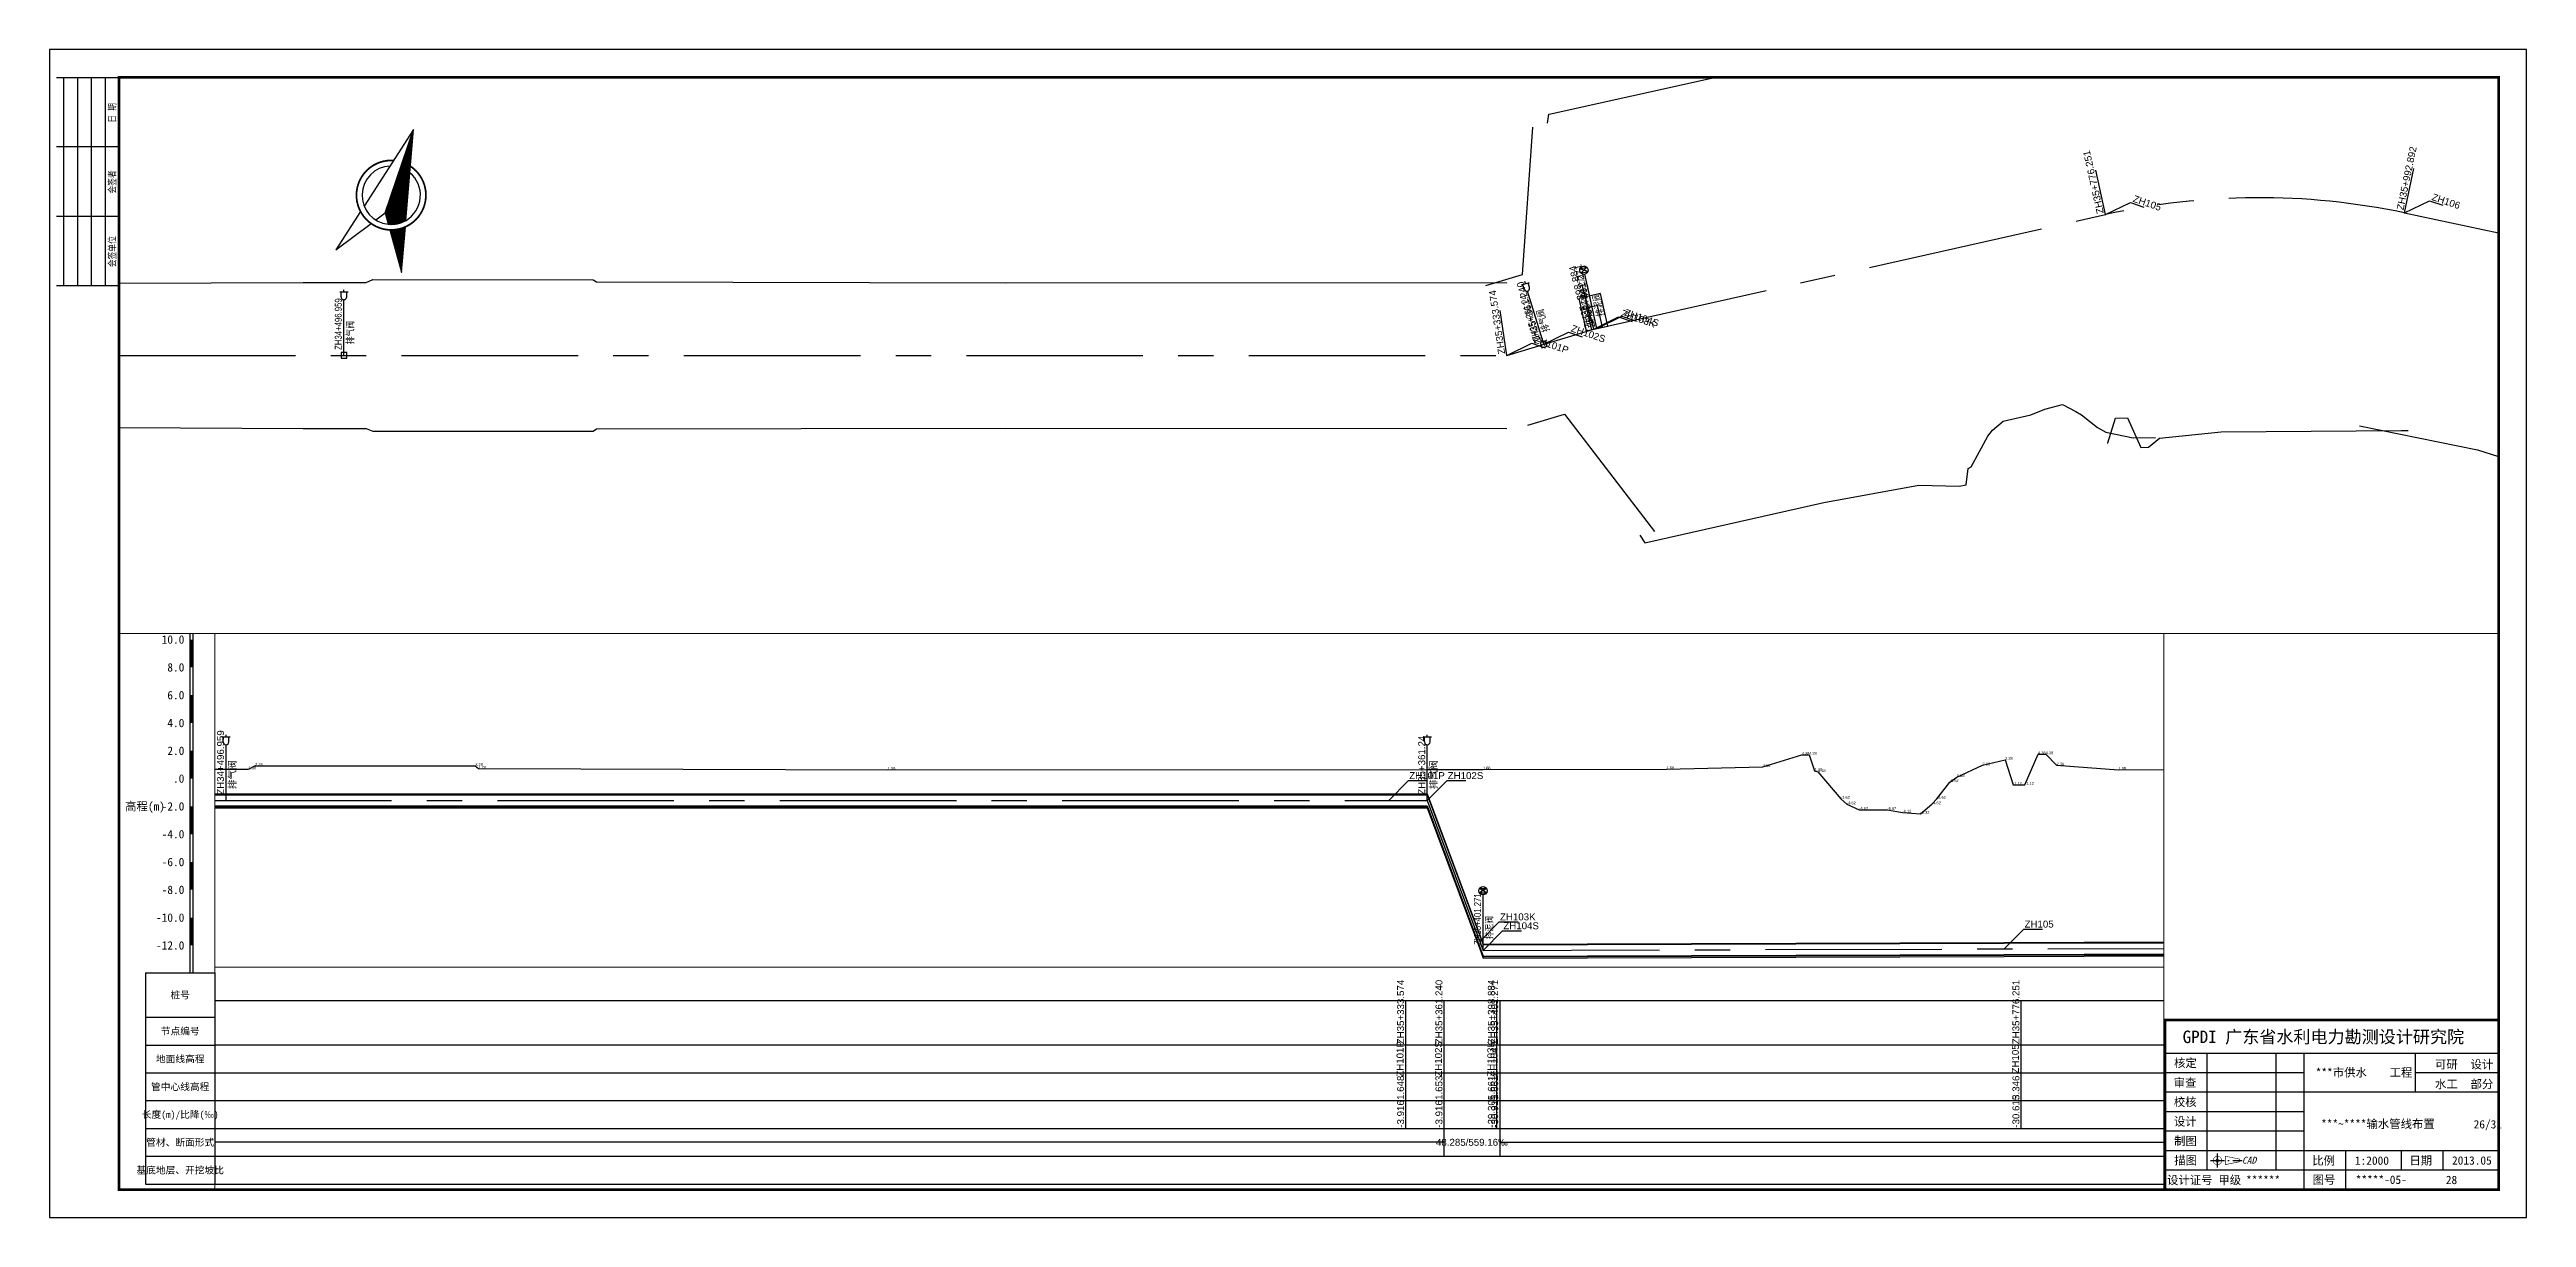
# Paper-space layout '28' of a CAD drawing. Header units: millimetres. Extents: x 0 to 891, y 0 to 420.
# The model-space entities are those that its viewports show. They can reach past a viewport. Long polylines and large blocks are cut down to what shows.
import ezdxf
from ezdxf.enums import TextEntityAlignment as Align
from ezdxf.lldxf.tags import DXFTag

# ---------------------------------------------------------------- set-up
doc = ezdxf.new("R2010")
doc.units = ezdxf.units.MM
doc.linetypes.add('CENTER', pattern=[50.8, 31.75, -6.35, 6.35, -6.35])
for name, color, linetype in [('pipe', 3, 'Continuous'), ('pipe_cen', 1, 'CENTER'), ('tab', 9, 'Continuous'), ('地形剖面', 4, 'Continuous'), ('布局裁图', 3, 'Continuous'), ('水工平面管线标注', 3, 'Continuous'), ('水工开挖线', 5, 'Continuous'), ('纵面管线标注', 3, 'Continuous'), ('附属设施', 2, 'Continuous')]:
    doc.layers.add(name, color=color, linetype=linetype)
doc.layers.add('管线-管廊边线-北线', color=4, linetype='管廊边线', lineweight=9)
doc.styles.add('FSD', font='')
doc.styles.add('HT', font='simhei.ttf')
doc.styles.get("Standard").update_dxf_attribs({"font": 'arial.ttf'})
doc.styles.get('FSD').set_extended_font_data('SimSun')
tags = doc.linetypes.add('管廊边线', pattern='A,50,-5,["管廊边线",Standard,S=2.54,R=0,X=-3.5,Y=-1.27],-12', length=67).pattern_tags.tags
tags[6] = DXFTag(74, 10)

# ---------------------------------------------------------------- blocks, each defined once
blk = doc.blocks.new('sign')
at = {"color": 7}
for p, q in [((-20, 0), (-20, -75)), ((-15, 0), (-15, -75)), ((-10, 0), (-10, -75)), ((-5, 0), (-5, -75)), ((0, -25), (-22.5, -25)), ((0, -50), (-22.5, -50))]:
    blk.add_line(p, q, dxfattribs=at)
blk.add_lwpolyline([(-22.5, 0), (0, 0), (0, -75), (-22.5, -75)], dxfattribs=at)
at = {"color": 3, "style": 'FSD', "width": 0.8}
for s, p in [('日 期', (-1.24, -16.3)), ('会签者', (-1.2, -41.81)), ('会签单位', (-1.2, -68.28))]:
    blk.add_text(s, height=2.5, rotation=90, dxfattribs=at).set_placement(p)
blk = doc.blocks.new('图框')
at = {"color": 7, "ltscale": 8}
for p, q in [((761, 10), (761, 71)), ((881, 71), (881, 10))]:
    blk.add_line(p, q, dxfattribs=at)
at = {"color": 7}
for p, q in [((881, 59), (761, 59)), ((776, 59), (776, 17)), ((801, 17), (801, 59)), ((811, 10), (811, 59)), ((851, 59), (851, 45)), ((811, 52), (761, 52)), ((881, 45), (761, 45)), ((881, 52), (851, 52)), ((811, 38), (761, 38)), ((811, 31), (761, 31)), ((881, 24), (761, 24)), ((826, 10), (826, 24)), ((846, 17), (846, 24)), ((861, 17), (861, 24)), ((881, 17), (761, 17))]:
    blk.add_line(p, q, dxfattribs=at)
at = {"color": 1}
for p, q in [((777.36, 20.51), (782.36, 20.51)), ((779.86, 18.01), (779.86, 23.01)), ((783.61, 20.51), (784.11, 20.51)), ((785.36, 20.51), (788.7, 20.51))]:
    blk.add_line(p, q, dxfattribs=at)
blk.add_lwpolyline([(0, 0), (891, 0), (891, 420), (0, 420)], close=True)
at = {"const_width": 1}
blk.add_lwpolyline([(25, 10), (25, 410), (881, 410), (881, 10)], close=True, dxfattribs=at)
at = {"color": 7, "const_width": 1}
blk.add_lwpolyline([(761, 10), (761, 71), (881, 71), (881, 10)], close=True, dxfattribs=at)
at = {"color": 5, "const_width": 0.2}
for points in [[(781.35, 20.66, 39.991666), (781.36, 20.51, 0.025005)], [(780.45, 20.57, 39.991666), (780.46, 20.51, 0.025005)]]:
    blk.add_lwpolyline(points, format="xyb", close=True, dxfattribs=at)
blk.add_lwpolyline([(787.7, 20.01), (782.7, 19.01), (782.7, 22.01), (787.7, 21.01)], close=True, dxfattribs=at)
blk.add_blockref('sign', (25, 410))
at = {"color": 3, "style": 'HT'}
for s, height, p in [('GPDI 广东省水利电力勘测设计研究院', 4.5, (767.32, 62.71)), ('***市供水', 3, (815.18, 50.63)), ('工程', 3, (841.77, 50.63)), ('可研', 3, (858.09, 53.54)), ('设计', 3, (870.9, 53.54)), ('水工', 3, (858.09, 46.44)), ('部分', 3, (870.9, 46.44)), ('***~****输水管线布置', 3, (817.12, 32.13)), ('比例', 3, (813.95, 18.94)), ('1:2000', 3, (829.29, 18.94)), ('日期', 3, (848.89, 18.98)), ('2013.05', 3, (864.23, 18.98)), ('图号', 3, (814.08, 12.06)), ('*****-05-', 3, (829.59, 12.06))]:
    blk.add_text(s, height=height, dxfattribs=at).set_placement(p)
at = {"color": 3, "ltscale": 8, "style": 'HT'}
for s, p in [('核定', (764.23, 55.53)), ('审查', (764.08, 48.46)), ('校核', (764.15, 41.51)), ('设计', (764.16, 34.49)), ('制图', (764.25, 27.48)), ('描图', (764.31, 20.49))]:
    blk.add_text(s, height=3, dxfattribs=at).set_placement(p, align=Align.MIDDLE_LEFT)
at = {"color": 3, "style": 'HT', "oblique": 15}
blk.add_text('CAD', height=2.5, dxfattribs=at).set_placement((788.67, 19.33))
at = {"color": 3, "ltscale": 8, "style": 'HT'}
for s, p in [('设计证号 ', (761.71, 11.94)), ('甲级 ', (780.19, 11.94)), ('******', (790.15, 11.94))]:
    blk.add_text(s, height=3, dxfattribs=at).set_placement(p)
blk = doc.blocks.new('*X9')
at = {"color": 0}
for p, q in [((2.948, 5.027), (2.95, 5.029)), ((2.948, 5.013), (2.953, 5.017)), ((2.948, 4.999), (2.955, 5.006)), ((2.948, 4.985), (2.958, 4.995)), ((2.948, 4.97), (2.961, 4.983)), ((2.948, 4.956), (2.964, 4.972)), ((2.948, 4.942), (2.967, 4.961)), ((2.948, 4.928), (2.97, 4.949)), ((2.948, 4.914), (2.972, 4.938)), ((2.948, 4.9), (2.975, 4.927)), ((2.948, 4.886), (2.978, 4.916)), ((2.948, 4.871), (2.981, 4.904)), ((2.948, 4.857), (2.984, 4.893)), ((2.948, 4.843), (2.987, 4.882)), ((2.948, 4.829), (2.989, 4.87)), ((2.948, 4.815), (2.992, 4.859)), ((2.948, 4.801), (2.995, 4.848)), ((2.948, 4.787), (2.998, 4.836)), ((2.948, 4.772), (3.001, 4.825)), ((2.948, 4.758), (3.004, 4.814)), ((2.948, 4.744), (3.006, 4.802)), ((2.948, 4.73), (3.009, 4.791)), ((2.948, 4.716), (3.012, 4.78)), ((2.948, 4.702), (3.015, 4.768)), ((2.948, 4.688), (3.018, 4.757)), ((2.948, 4.673), (3.02, 4.746)), ((2.948, 4.659), (3.023, 4.735)), ((2.948, 4.645), (3.026, 4.723)), ((2.948, 4.631), (3.029, 4.712)), ((2.948, 4.617), (3.032, 4.701)), ((2.948, 4.603), (3.035, 4.689)), ((2.948, 4.589), (3.037, 4.678)), ((2.948, 4.574), (3.04, 4.667)), ((2.948, 4.56), (3.043, 4.655)), ((2.948, 4.546), (3.046, 4.644)), ((2.948, 4.532), (3.049, 4.633)), ((2.948, 4.518), (3.052, 4.621)), ((2.948, 4.504), (3.054, 4.61)), ((2.948, 4.49), (3.057, 4.599)), ((2.948, 4.475), (3.06, 4.587)), ((2.948, 4.461), (3.063, 4.576)), ((2.948, 4.447), (3.066, 4.565)), ((2.948, 4.433), (3.069, 4.554)), ((2.948, 4.419), (3.071, 4.542)), ((2.948, 4.405), (3.074, 4.531)), ((2.948, 4.391), (3.077, 4.52)), ((2.948, 4.376), (3.08, 4.508)), ((2.948, 4.362), (3.083, 4.497)), ((2.948, 4.348), (3.086, 4.486)), ((2.948, 4.334), (3.088, 4.474)), ((2.948, 4.32), (3.091, 4.463)), ((2.948, 4.306), (3.094, 4.452)), ((2.948, 4.292), (3.097, 4.44)), ((2.948, 4.277), (3.1, 4.429)), ((2.948, 4.263), (3.103, 4.418)), ((2.948, 4.249), (3.105, 4.406)), ((2.948, 4.235), (3.108, 4.395)), ((2.948, 4.221), (3.111, 4.384)), ((2.948, 4.207), (3.114, 4.372)), ((2.948, 4.193), (3.117, 4.361)), ((2.948, 4.178), (3.119, 4.35)), ((2.948, 4.164), (3.122, 4.339)), ((2.948, 4.15), (3.125, 4.327)), ((2.948, 4.136), (3.128, 4.316)), ((2.948, 4.122), (3.131, 4.305)), ((2.948, 4.108), (3.134, 4.293)), ((2.948, 4.094), (3.136, 4.282)), ((2.948, 4.079), (3.139, 4.271)), ((2.948, 4.065), (3.142, 4.259)), ((2.948, 4.051), (3.145, 4.248)), ((2.948, 4.037), (3.148, 4.237)), ((2.948, 4.023), (3.151, 4.225)), ((2.948, 4.009), (3.153, 4.214)), ((2.948, 3.995), (3.156, 4.203)), ((2.948, 3.98), (3.159, 4.191)), ((2.948, 3.966), (3.162, 4.18)), ((2.948, 3.952), (3.165, 4.169)), ((2.948, 3.938), (3.168, 4.158)), ((2.948, 3.924), (3.17, 4.146)), ((2.948, 3.91), (3.173, 4.135)), ((2.948, 3.896), (3.176, 4.124)), ((2.948, 3.881), (3.179, 4.112)), ((2.948, 3.867), (3.182, 4.101)), ((2.948, 3.853), (3.185, 4.09)), ((2.948, 3.839), (3.187, 4.078)), ((2.948, 3.825), (3.19, 4.067)), ((2.948, 3.811), (3.193, 4.056)), ((2.948, 3.797), (3.196, 4.044)), ((2.948, 3.782), (3.199, 4.033)), ((2.948, 3.768), (3.202, 4.022)), ((2.953, 3.759), (3.204, 4.01)), ((2.958, 3.75), (3.207, 3.999)), ((2.964, 3.742), (3.21, 3.988)), ((2.97, 3.733), (3.213, 3.977)), ((2.976, 3.725), (3.216, 3.965)), ((2.981, 3.717), (3.218, 3.954)), ((2.987, 3.708), (3.221, 3.943)), ((2.993, 3.7), (3.224, 3.931)), ((2.999, 3.691), (3.227, 3.92)), ((3.004, 3.683), (3.23, 3.909)), ((3.01, 3.675), (3.233, 3.897)), ((3.016, 3.666), (3.235, 3.886)), ((3.022, 3.658), (3.238, 3.875)), ((3.027, 3.65), (3.241, 3.863)), ((3.033, 3.641), (3.244, 3.852)), ((3.039, 3.633), (3.247, 3.841)), ((3.048, 3.627), (3.25, 3.829)), ((3.067, 3.633), (3.252, 3.818)), ((3.088, 3.639), (3.255, 3.807)), ((3.111, 3.648), (3.258, 3.795)), ((3.137, 3.66), (3.261, 3.784)), ((3.169, 3.679), (3.264, 3.773)), ((3.223, 3.718), (3.266, 3.76))]:
    blk.add_line(p, q, dxfattribs=at)
blk = doc.blocks.new('*X8')
at = {"color": 0}
for p, q in [((3.102, 3.54), (3.132, 3.57)), ((3.108, 3.532), (3.157, 3.581)), ((3.114, 3.524), (3.185, 3.595)), ((3.119, 3.515), (3.219, 3.615)), ((3.125, 3.507), (3.276, 3.658)), ((3.131, 3.498), (3.292, 3.66)), ((3.137, 3.49), (3.295, 3.648)), ((3.142, 3.482), (3.298, 3.637)), ((3.148, 3.473), (3.301, 3.626)), ((3.154, 3.465), (3.303, 3.614)), ((3.16, 3.457), (3.306, 3.603)), ((3.165, 3.448), (3.309, 3.592)), ((3.171, 3.44), (3.312, 3.581)), ((3.177, 3.431), (3.315, 3.569)), ((3.096, 3.549), (3.11, 3.562)), ((3.183, 3.423), (3.317, 3.558)), ((3.188, 3.415), (3.32, 3.547)), ((3.194, 3.406), (3.323, 3.535)), ((3.2, 3.398), (3.326, 3.524)), ((3.206, 3.389), (3.329, 3.513)), ((3.211, 3.381), (3.332, 3.501)), ((3.217, 3.373), (3.334, 3.49)), ((3.223, 3.364), (3.337, 3.479)), ((3.229, 3.356), (3.34, 3.467)), ((3.234, 3.347), (3.343, 3.456)), ((3.24, 3.339), (3.346, 3.445)), ((3.246, 3.331), (3.349, 3.433)), ((3.252, 3.322), (3.351, 3.422)), ((3.257, 3.314), (3.354, 3.411)), ((3.263, 3.305), (3.357, 3.4)), ((3.269, 3.297), (3.36, 3.388)), ((3.275, 3.289), (3.363, 3.377)), ((3.28, 3.28), (3.366, 3.366)), ((3.286, 3.272), (3.368, 3.354)), ((3.292, 3.263), (3.371, 3.343)), ((3.298, 3.255), (3.374, 3.332)), ((3.303, 3.247), (3.377, 3.32)), ((3.309, 3.238), (3.38, 3.309)), ((3.315, 3.23), (3.383, 3.298)), ((3.321, 3.222), (3.385, 3.286)), ((3.326, 3.213), (3.388, 3.275)), ((3.332, 3.205), (3.391, 3.264)), ((3.338, 3.196), (3.394, 3.252)), ((3.344, 3.188), (3.397, 3.241)), ((3.349, 3.18), (3.4, 3.23)), ((3.355, 3.171), (3.402, 3.218)), ((3.361, 3.163), (3.405, 3.207)), ((3.367, 3.154), (3.408, 3.196)), ((3.372, 3.146), (3.411, 3.185)), ((3.378, 3.138), (3.414, 3.173)), ((3.384, 3.129), (3.416, 3.162)), ((3.39, 3.121), (3.419, 3.151)), ((3.395, 3.112), (3.422, 3.139)), ((3.401, 3.104), (3.425, 3.128)), ((3.407, 3.096), (3.428, 3.117)), ((3.413, 3.087), (3.431, 3.105)), ((3.418, 3.079), (3.433, 3.094)), ((3.424, 3.07), (3.436, 3.083)), ((3.43, 3.062), (3.439, 3.071)), ((3.436, 3.054), (3.442, 3.06)), ((3.441, 3.045), (3.445, 3.049)), ((3.447, 3.037), (3.448, 3.037))]:
    blk.add_line(p, q, dxfattribs=at)
blk = doc.blocks.new('zbz')
for p, q in [((0, 0), (-0.318, -1.274)), ((0, -1.27), (0, 0)), ((0.318, -1.274), (0, 0)), ((-0.341, -1.365), (-0.5, -2)), ((-0.095, -1.409), (0, -1.27)), ((0, -1.27), (0.095, -1.409)), ((0.5, -2), (0.341, -1.365)), ((-0.5, -2), (-0.143, -1.479)), ((0.143, -1.479), (0.5, -2))]:
    blk.add_line(p, q)
at = {"const_width": 0.025}
for points in [[(-0.129, -0.517, 1.014443), (0.143, -1.479, 1.014443)], [(0.341, -1.365, 0.588844), (0.129, -0.517, 1.014443)], [(0.143, -1.479, 0.115834), (0.341, -1.365, 1.014443)]]:
    blk.add_lwpolyline(points, format="xyb", dxfattribs=at)
for start, end in [(111.2477, 283.0769), (319.3202, 68.7523), (283.0769, 319.3202)]:
    blk.add_arc((0, -1), 0.42, start, end)
for name in ['*X9', '*X8']:
    blk.add_blockref(name, (-2.948, -5.035))
blk = doc.blocks.new('指北针')
at = {"xscale": 25, "yscale": 25, "zscale": 25}
blk.add_blockref('zbz', (12.5, 50), dxfattribs=at)
blk = doc.blocks.new('qin排气阀va')
at = {"layer": '附属设施'}
for points in [[(-1.5, 22.8), (1.5, 22.8)], [(-1, 21), (-1, 22.8)], [(0, 22.8), (0, 23.55)], [(0, 0), (0, 20)], [(1, 21), (1, 22.8)]]:
    blk.add_lwpolyline(points, dxfattribs=at)
blk.add_arc((0, 21), 1, 180, 0, dxfattribs=at)
blk.add_attdef('名称', text='', height=2.5, rotation=90, dxfattribs=at).set_placement((1, 4), align=Align.TOP_LEFT)
blk.add_attdef('ZH', text='', height=2.5, rotation=90, dxfattribs=at).set_placement((0, 2), align=Align.BOTTOM_LEFT)
blk = doc.blocks.new('qin排泥阀vmud')
at = {"layer": '附属设施'}
for points in [[(-1.29, 22.2652), (1.29, 22.2652), (-1.29, 20.7348), (1.29, 20.7348), (-1.29, 22.2652)], [(0, 0), (0, 20)]]:
    blk.add_lwpolyline(points, dxfattribs=at)
blk.add_circle((0, 21.5), 1.5, dxfattribs=at)
blk.add_attdef('名称', text='', height=2.5, rotation=89.9999985, dxfattribs=at).set_placement((1, 4), align=Align.TOP_LEFT)
blk.add_attdef('ZH', text='', height=2.5, rotation=89.9999985, dxfattribs=at).set_placement((0, 2), align=Align.BOTTOM_LEFT)
blk = doc.blocks.new('qin排气阀pa')
at = {"layer": '附属设施'}
for points in [[(-1.5, 22.8), (1.5, 22.8)], [(-1, 21), (-1, 22.8)], [(0, 22.8), (0, 23.55)], [(0, 0), (0, 20)], [(1, 21), (1, 22.8)]]:
    blk.add_lwpolyline(points, dxfattribs=at)
blk.add_lwpolyline([(-1, -1), (1, -1), (1, 1), (-1, 1)], close=True, dxfattribs=at)
blk.add_arc((0, 21), 1, 180, 0, dxfattribs=at)
blk.add_attdef('名称', text='', height=2.5, rotation=90, dxfattribs=at).set_placement((1, 4), align=Align.TOP_LEFT)
blk.add_attdef('ZH', text='', height=2.5, rotation=90, dxfattribs=at).set_placement((0, 2), align=Align.BOTTOM_LEFT)
blk = doc.blocks.new('qin排泥阀pmud')
at = {"layer": '附属设施'}
for points in [[(-1.29, 22.2652), (1.29, 22.2652), (-1.29, 20.7348), (1.29, 20.7348), (-1.29, 22.2652)], [(0, 0), (0, 20)]]:
    blk.add_lwpolyline(points, dxfattribs=at)
for points in [[(-4, 0), (4, 0), (4, 12), (-4, 12)], [(-2, 0), (2, 0), (2, 8), (-2, 8)]]:
    blk.add_lwpolyline(points, close=True, dxfattribs=at)
blk.add_circle((0, 21.5), 1.5, dxfattribs=at)
blk.add_attdef('名称', text='', height=2.5, rotation=89.9999985, dxfattribs=at).set_placement((1, 4), align=Align.TOP_LEFT)
blk.add_attdef('ZH', text='', height=2.5, rotation=89.9999985, dxfattribs=at).set_placement((0, 2), align=Align.BOTTOM_LEFT)

msp = doc.modelspace()

# ---------------------------------------------------------------- linework, layer by layer
at = {"layer": 'pipe'}
for points in [[(546443.5, 2381806.6), (548579, 2381806.6), (548606.6, 2381806.6), (548644.3, 2381705.1), (548646.7, 2381698.6), (549021.7, 2381699.8), (549238.3, 2381700.5)], [(546443.5, 2381806), (548579, 2381806), (548606.6, 2381806), (548644.3, 2381704.5), (548646.7, 2381698), (549021.7, 2381699.2), (549238.3, 2381699.9)], [(546443.5, 2381798), (548579, 2381798), (548606.6, 2381798), (548644.3, 2381696.5), (548646.7, 2381690), (549021.7, 2381691.2), (549238.3, 2381691.9)], [(546443.5, 2381797.4), (548579, 2381797.4), (548606.6, 2381797.4), (548644.3, 2381695.9), (548646.7, 2381689.4), (549021.7, 2381690.6), (549238.3, 2381691.3)], [(546443.5, 2381796.6), (548579, 2381796.6), (548606.6, 2381796.6), (548644.3, 2381695.1), (548646.7, 2381688.6), (549021.7, 2381689.8), (549238.3, 2381690.5)]]:
    msp.add_lwpolyline(points, dxfattribs=at)
at = {"layer": 'pipe_cen'}
msp.add_lwpolyline([(542433.3, 2392365.9), (544454.5, 2393055.1), (544507.6, 2393093.1), (544829.5, 2393289.9, -0.107447), (545032.6, 2393360.5), (545401.7, 2393405.2, -0.066905)], format="xyb", dxfattribs=at)
msp.add_lwpolyline([(543947.8, 2381802), (548606.6, 2381802), (548646.7, 2381694), (552497.8, 2381706.3)], dxfattribs=at)
at = {"layer": 'tab'}
for points in [[(513183.4, 2381401.7), (554886.6, 2381401.7)], [(548579, 2381401.7), (548579, 2381309.7)], [(548606.6, 2381401.7), (548606.6, 2381309.7)], [(548644.3, 2381401.7), (548644.3, 2381309.7)], [(548646.7, 2381401.7), (548646.7, 2381309.7)], [(549021.7, 2381401.7), (549021.7, 2381309.7)], [(513183.4, 2381369.7), (554886.6, 2381369.7)], [(513183.4, 2381349.7), (554886.6, 2381349.7)], [(513183.4, 2381329.7), (554886.6, 2381329.7)], [(513183.4, 2381309.7), (554886.6, 2381309.7)], [(548606.6, 2381309.7), (548606.6, 2381289.7)], [(548646.7, 2381309.7), (548646.7, 2381289.7)], [(513183.4, 2381289.7), (554886.6, 2381289.7)], [(548606.6, 2381299.7), (548603.6, 2381299.7), (546297.2, 2381299.7)], [(548646.7, 2381299.7), (548649.7, 2381299.7), (550552.3, 2381299.7)], [(513183.4, 2381269.7), (554886.6, 2381269.7)]]:
    msp.add_lwpolyline(points, dxfattribs=at)
at = {"layer": '地形剖面'}
msp.add_lwpolyline([(547713, 2381824.4), (547758.5, 2381824.4), (547763.2, 2381826.8), (547921.7, 2381826.8), (547924, 2381824.8), (548218.5, 2381824), (548606.6, 2381824.3), (548606.6, 2381824.3), (548646.6, 2381824.3), (548646.7, 2381824.3), (548778.7, 2381824.4), (548848, 2381826), (548876.1, 2381834.8), (548881.3, 2381834.8), (548885.3, 2381823.2), (548887.7, 2381822.4), (548904.2, 2381803.2), (548908.5, 2381799.2), (548917.4, 2381795.2), (548937.7, 2381795.2), (548948.5, 2381793.2), (548961.5, 2381792.4), (548969.7, 2381799.2), (548973.3, 2381803.2), (548982.5, 2381815.2), (548987.7, 2381818.8), (549006, 2381827.2), (549022.3, 2381831.2), (549028, 2381813.2), (549036.6, 2381813.2), (549046, 2381835.2), (549051.5, 2381835.2), (549059.3, 2381827.2), (549103.9, 2381824), (549233.5, 2381824.4)], dxfattribs=at)
at = {"layer": '水工平面管线标注', "color": 9}
for points in [[(545032.6, 2393360.5), (545028.7, 2393393)], [(545032.6, 2393360.5), (545046.8, 2393374.6), (545057, 2393374.6)], [(544829.5, 2393289.9), (544812.5, 2393317.8)], [(544829.5, 2393289.9), (544843.7, 2393304), (544853.9, 2393304)], [(544507.6, 2393093.1), (544489.5, 2393120.3)], [(544509.6, 2393094.3), (544492.6, 2393122.2)], [(544507.6, 2393093.1), (544521.7, 2393107.2), (544532, 2393107.2)], [(544509.6, 2393094.3), (544523.8, 2393108.5), (544534, 2393108.5)], [(544454.5, 2393055.1), (544439.5, 2393084.1)], [(544477, 2393071.2), (544457.9, 2393097.7)], [(544477, 2393071.2), (544491.1, 2393085.3), (544501.4, 2393085.3)], [(544454.5, 2393055.1), (544468.6, 2393069.2), (544478.9, 2393069.2)]]:
    msp.add_lwpolyline(points, dxfattribs=at)
at = {"layer": '水工平面管线标注'}
for points in [[(545032.4, 2393360.5, 0.5, 0.5, -1), (545032.9, 2393360.5, 0, 0, 0)], [(545032.4, 2393360.5, 0.5, 0.5, 1), (545032.9, 2393360.5, 0, 0, 0)], [(544829.3, 2393289.9, 0.5, 0.5, -1), (544829.8, 2393289.9, 0, 0, 0)], [(544829.3, 2393289.9, 0.5, 0.5, 1), (544829.8, 2393289.9, 0, 0, 0)], [(544507.3, 2393093.1, 0.5, 0.5, -1), (544507.8, 2393093.1, 0, 0, 0)], [(544507.3, 2393093.1, 0.5, 0.5, 1), (544507.8, 2393093.1, 0, 0, 0)], [(544509.4, 2393094.3, 0.5, 0.5, -1), (544509.9, 2393094.3, 0, 0, 0)], [(544509.4, 2393094.3, 0.5, 0.5, 1), (544509.9, 2393094.3, 0, 0, 0)], [(544476.7, 2393071.2, 0.5, 0.5, -1), (544477.2, 2393071.2, 0, 0, 0)], [(544476.7, 2393071.2, 0.5, 0.5, 1), (544477.2, 2393071.2, 0, 0, 0)], [(544454.2, 2393055.1, 0.5, 0.5, -1), (544454.7, 2393055.1, 0, 0, 0)], [(544454.2, 2393055.1, 0.5, 0.5, 1), (544454.7, 2393055.1, 0, 0, 0)]]:
    msp.add_lwpolyline(points, format="xyseb", dxfattribs=at)
at = {"layer": '水工开挖线'}
for points in [[(544775.6, 2393444.9), (544776.2, 2393445.2), (544787.4, 2393430.2), (544795.6, 2393433), (544797.6, 2393456.1), (544802.7, 2393457.9), (544812.3, 2393454.2), (544855.8, 2393464.8), (544978.2, 2393507.4), (544982.8, 2393508.9)], [(544428.4, 2393222.6), (544427.2, 2393229.1), (544427.2, 2393229.2), (544540, 2393297.8), (544597.7, 2393336.2), (544618, 2393357), (544622.4, 2393359.7), (544631.5, 2393352.3), (544634, 2393353), (544657.9, 2393345.5), (544663.3, 2393344.9), (544673.4, 2393345.5), (544690.8, 2393356), (544700.8, 2393360.2), (544712.3, 2393366.4), (544715.6, 2393376.7), (544717, 2393381.4), (544718.9, 2393395.9), (544721, 2393402.4), (544732.2, 2393419.1), (544743.9, 2393429.9)], [(545051.4, 2393205.1), (545137.5, 2393216.1), (545259.5, 2393219.3), (545316.2, 2393227), (545402.5, 2393238), (545421.7, 2393240)], [(544424, 2393097.7), (544446.5, 2393113.8), (544446.5, 2393113.8), (544419.2, 2393216.5)], [(544883.5, 2393134.9), (544884.1, 2393135), (544883.6, 2393153.7), (544891.7, 2393156.6), (544907.6, 2393139.7), (544912.7, 2393141.5), (544918, 2393150.3), (544958.6, 2393169), (545081, 2393211.6), (545085.6, 2393213.2)], [(544586.7, 2392963.6), (544592, 2392959.5), (544592.1, 2392959.5), (544704.6, 2393028.6), (544765.1, 2393062.5), (544792.8, 2393071), (544797.2, 2393073.7), (544794.8, 2393085.2), (544796.6, 2393087.1), (544800.8, 2393111.8), (544802.7, 2393116.9), (544807.8, 2393125.6), (544825.1, 2393136.3), (544833.4, 2393143.3), (544844.2, 2393150.7), (544854.9, 2393148.9), (544859.7, 2393148), (544873.4, 2393143.1), (544880.2, 2393142), (544900.2, 2393144.4), (544915.2, 2393149.9)], [(542416.4, 2392415.3), (542417.5, 2392415.7), (542479.2, 2392437.1), (542615.1, 2392482.7), (542770.6, 2392536.1), (542868.3, 2392569.4), (543046.2, 2392630.4), (543209.1, 2392685.2), (543357.1, 2392735), (543617.9, 2392825.3), (543660.9, 2392840), (543664.8, 2392843.4), (543814.8, 2392894.5), (543817.5, 2392893.7), (544096.4, 2392988.1), (544437.6, 2393104.7)], [(544485, 2393012.4), (544507.5, 2393028.5), (544507.5, 2393028.5), (544595.9, 2392969.6)], [(542450.1, 2392316.5), (542451.2, 2392316.8), (542513.1, 2392337.6), (542648.5, 2392384.5), (542804.3, 2392437.3), (542902, 2392470.6), (543080.2, 2392531), (543242.6, 2392587), (543390.2, 2392638), (543651.8, 2392725.9), (543694.8, 2392740.5), (543700, 2392740.2), (543850, 2392791.3), (543851.6, 2392793.6), (544130.1, 2392889.3), (544471.4, 2393005.4)]]:
    msp.add_lwpolyline(points, dxfattribs=at)
at = {"layer": '管线-管廊边线-北线', "color": 2, "linetype": 'CENTER'}
msp.add_lwpolyline([(542433.3, 2392365.9), (544454.5, 2393055.1), (544507.6, 2393093.1), (544829.5, 2393289.9, -0.107447), (545032.6, 2393360.5), (545401.7, 2393405.2, -0.066905)], format="xyb", dxfattribs=at)
at = {"layer": '纵面管线标注', "color": 9}
for points in [[(548579, 2381802), (548593.1, 2381816.2), (548606.6, 2381816.2)], [(548606.6, 2381802), (548620.8, 2381816.2), (548634.3, 2381816.2)], [(548644.3, 2381700.5), (548658.4, 2381714.6), (548671.9, 2381714.6)], [(548646.7, 2381694), (548660.8, 2381708.2), (548674.3, 2381708.2)], [(549021.7, 2381695.2), (549035.8, 2381709.4), (549049.3, 2381709.4)]]:
    msp.add_lwpolyline(points, dxfattribs=at)

# ---------------------------------------------------------------- block references
at = {"layer": '附属设施'}
ref = msp.add_blockref('qin排气阀pa', (545184.8, 2393379), dxfattribs=dict(at, xscale=2, yscale=2, zscale=2, rotation=6.90851428999957))
ref.add_attrib('ZH', 'ZH36+146.24', dxfattribs={"height": 5, "rotation": 96.9085, "width": 0.8}).set_placement((545184.4, 2393382.9), align=Align.BOTTOM_LEFT)
ref.add_attrib('名称', '排气阀', dxfattribs={"height": 5, "rotation": 96.9085, "width": 0.8}).set_placement((545185.9, 2393387.1), align=Align.TOP_LEFT)
ref = msp.add_blockref('qin排泥阀pmud', (544509.6, 2393094.3), dxfattribs=dict(at, xscale=2, yscale=2, zscale=2, rotation=31.43935856345449))
ref.add_attrib('ZH', 'ZH35+401.271', dxfattribs={"height": 5, "rotation": 121.4394, "width": 0.8}).set_placement((544507.5, 2393097.7), align=Align.BOTTOM_LEFT)
ref.add_attrib('名称', '排泥阀', dxfattribs={"height": 5, "rotation": 121.4394, "width": 0.8}).set_placement((544507.2, 2393102.2), align=Align.TOP_LEFT)
ref = msp.add_blockref('qin排气阀pa', (544477, 2393071.2), dxfattribs=dict(at, xscale=2, yscale=2, zscale=2, rotation=35.59189984763054))
ref.add_attrib('ZH', 'ZH35+361.24', dxfattribs={"height": 5, "rotation": 125.5919, "width": 0.8}).set_placement((544474.6, 2393074.4), align=Align.BOTTOM_LEFT)
ref.add_attrib('名称', '排气阀', dxfattribs={"height": 5, "rotation": 125.5919, "width": 0.8}).set_placement((544473.9, 2393078.8), align=Align.TOP_LEFT)
ref = msp.add_blockref('qin排气阀pa', (543662.6, 2392785.1), dxfattribs=dict(at, xscale=2, yscale=2, zscale=2, rotation=18.82746220706993))
ref.add_attrib('ZH', 'ZH34+496.959', dxfattribs={"height": 5, "rotation": 108.8275, "width": 0.8}).set_placement((543661.3, 2392788.8), align=Align.BOTTOM_LEFT)
ref.add_attrib('名称', '排气阀', dxfattribs={"height": 5, "rotation": 108.8275, "width": 0.8}).set_placement((543661.9, 2392793.3), align=Align.TOP_LEFT)
at = {"layer": '附属设施', "xscale": 2, "yscale": 2, "zscale": 2}
for p, values in [((547742.4, 2381802), {'ZH': 'ZH34+496.959', '名称': '排气阀'}), ((548606.6, 2381802), {'ZH': 'ZH35+361.24', '名称': '排气阀'})]:
    msp.add_blockref('qin排气阀va', p, dxfattribs=at).add_auto_attribs(values)
at = {"layer": '附属设施'}
ref = msp.add_blockref('qin排泥阀vmud', (548646.7, 2381694), dxfattribs=dict(at, xscale=2, yscale=2, zscale=2))
ref.add_attrib('ZH', 'ZH35+401.271', dxfattribs={"height": 5, "rotation": 90, "width": 0.8}).set_placement((548646.7, 2381698), align=Align.BOTTOM_LEFT)
ref.add_attrib('名称', '排泥阀', dxfattribs={"height": 5, "rotation": 90, "width": 0.8}).set_placement((548648.7, 2381702), align=Align.TOP_LEFT)

# ---------------------------------------------------------------- texts
at = {"layer": 'tab', "color": 3}
for s, p in [('ZH35+333.574', (548577.9, 2381370.2)), ('ZH35+361.240', (548605.5, 2381370.2)), ('ZH35+398.884', (548643.2, 2381370.2)), ('ZH35+401.271', (548645.6, 2381370.2)), ('ZH35+776.251', (549020.6, 2381370.2)), ('1.648', (548577.9, 2381330.2)), ('1.653', (548605.5, 2381330.2)), ('1.661', (548643.2, 2381330.2)), ('1.661', (548645.6, 2381330.2)), ('3.346', (549020.6, 2381330.2)), ('-3.916', (548577.9, 2381310.2)), ('-3.916', (548605.5, 2381310.2)), ('-29.305', (548643.2, 2381310.2)), ('-30.915', (548645.6, 2381310.2)), ('-30.615', (549020.6, 2381310.2))]:
    msp.add_text(s, height=5, rotation=90, dxfattribs=at).set_placement(p)
for s, p in [('ZH101P', (548579, 2381359.7)), ('ZH102S', (548606.6, 2381359.7)), ('ZH103K', (548644.3, 2381359.7)), ('ZH104S', (548646.7, 2381359.7)), ('ZH105', (549021.7, 2381359.7))]:
    msp.add_text(s, height=5, rotation=90, dxfattribs=at).set_placement(p, align=Align.BOTTOM_CENTER)
msp.add_text('48.285/559.16‰', height=5, dxfattribs=at).set_placement((548626.7, 2381299.7), align=Align.MIDDLE_CENTER)
at = {"layer": '地形剖面', "color": 9}
for s, p in [('1.68', (547758.5, 2381824.4)), ('2.28', (547763.2, 2381826.8)), ('2.28', (547921.7, 2381826.8)), ('1.78', (547924, 2381824.8)), ('1.58', (548218.5, 2381824)), ('1.65', (548606.6, 2381824.3)), ('1.65', (548606.6, 2381824.3)), ('1.66', (548646.6, 2381824.3)), ('1.66', (548646.7, 2381824.3)), ('1.68', (548778.7, 2381824.4)), ('2.08', (548848, 2381826)), ('4.28', (548876.1, 2381834.8)), ('4.28', (548881.3, 2381834.8)), ('1.38', (548885.3, 2381823.2)), ('1.18', (548887.7, 2381822.4)), ('2.38', (549006, 2381827.2)), ('3.38', (549022.3, 2381831.2)), ('4.38', (549046, 2381835.2)), ('4.38', (549051.5, 2381835.2)), ('2.38', (549059.3, 2381827.2)), ('1.58', (549103.9, 2381824)), ('-3.62', (548904.2, 2381803.2)), ('-3.62', (548973.3, 2381803.2)), ('-0.62', (548982.5, 2381815.2)), ('0.28', (548987.7, 2381818.8)), ('-1.12', (549028, 2381813.2)), ('-1.12', (549036.6, 2381813.2)), ('-4.62', (548908.5, 2381799.2)), ('-5.62', (548917.4, 2381795.2)), ('-5.62', (548937.7, 2381795.2)), ('-6.12', (548948.5, 2381793.2)), ('-6.32', (548961.5, 2381792.4)), ('-4.62', (548969.7, 2381799.2))]:
    msp.add_text(s, height=2, dxfattribs=at).set_placement(p)
at = {"layer": '水工平面管线标注'}
for s, rotation, p in [('ZH35+992.892', 96.9085, (545031.4, 2393361.9)), ('ZH35+776.251', 121.4394, (544827.9, 2393290.7)), ('ZH35+398.884', 123.5156, (544505.9, 2393093.8)), ('ZH35+401.271', 121.4394, (544508, 2393095.1)), ('ZH35+361.240', 125.5919, (544475.3, 2393071.8)), ('ZH35+333.574', 117.2097, (544452.9, 2393055.9))]:
    msp.add_text(s, height=5, rotation=rotation, dxfattribs=at).set_placement(p)
for s, p in [('ZH106', (545047.8, 2393375.6)), ('ZH105', (544844.7, 2393305)), ('ZH103K', (544522.7, 2393108.2)), ('ZH104S', (544524.8, 2393109.5)), ('ZH102S', (544492.1, 2393086.3)), ('ZH101P', (544469.6, 2393070.2))]:
    msp.add_text(s, height=5, dxfattribs=at).set_placement(p)
at = {"layer": '纵面管线标注'}
for s, p in [('ZH101P', (548593.6, 2381817.3)), ('ZH102S', (548621.3, 2381817.3)), ('ZH103K', (548658.9, 2381715.7)), ('ZH104S', (548661.3, 2381709.3)), ('ZH105', (549036.3, 2381710.5))]:
    msp.add_text(s, height=5, dxfattribs=at).set_placement(p)

psp = doc.layouts.new('28')

# ---------------------------------------------------------------- linework, layer by layer
at = {"layer": '布局裁图'}
for points in [[(50.5, 210), (50.5, 88)], [(51.5, 210), (51.5, 88)], [(34.5, 88), (59.5, 88)], [(34.5, 88), (34.5, 12)], [(59.5, 88), (59.5, 12)], [(34.5, 72), (59.5, 72)], [(34.5, 62), (59.5, 62)], [(34.5, 52), (59.5, 52)], [(34.5, 42), (59.5, 42)], [(34.5, 32), (59.5, 32)], [(34.5, 22), (59.5, 22)], [(34.5, 12), (59.5, 12)]]:
    psp.add_lwpolyline(points, dxfattribs=at)
for points in [[(50.5, 207.832), (51.5, 207.832), (50.5, 197.832), (51.5, 197.832)], [(50.5, 187.832), (51.5, 187.832), (50.5, 177.832), (51.5, 177.832)], [(50.5, 167.832), (51.5, 167.832), (50.5, 157.832), (51.5, 157.832)], [(50.5, 147.832), (51.5, 147.832), (50.5, 137.832), (51.5, 137.832)], [(50.5, 127.832), (51.5, 127.832), (50.5, 117.832), (51.5, 117.832)], [(50.5, 107.832), (51.5, 107.832), (50.5, 97.832), (51.5, 97.832)]]:
    psp.add_solid(points, dxfattribs=at)

# ---------------------------------------------------------------- block references
psp.add_blockref('图框', (0, 0), dxfattribs=at)
at = {"layer": '布局裁图', "rotation": 341.1725377929301}
psp.add_blockref('指北针', (103, 348), dxfattribs=at)

# ---------------------------------------------------------------- texts
at = {"layer": '布局裁图', "style": 'HT'}
for s, p in [('10.0', (48.5, 207.832)), ('8.0', (48.5, 197.832)), ('6.0', (48.5, 187.832)), ('4.0', (48.5, 177.832)), ('2.0', (48.5, 167.832)), ('.0', (48.5, 157.832)), ('高程(m)', (41.5, 147.832)), ('-2.0', (48.5, 147.832)), ('-4.0', (48.5, 137.832)), ('-6.0', (48.5, 127.832)), ('-8.0', (48.5, 117.832)), ('-10.0', (48.5, 107.832)), ('-12.0', (48.5, 97.832))]:
    psp.add_text(s, height=3, dxfattribs=at).set_placement(p, align=Align.MIDDLE_RIGHT)
for s, p in [('桩号', (47, 80)), ('节点编号', (47, 67)), ('地面线高程', (47, 57)), ('管中心线高程', (47, 47)), ('长度(m)/比降(‰)', (47, 37)), ('管材、断面形式', (47, 27)), ('基底地层、开挖坡比', (47, 17))]:
    psp.add_text(s, height=2.5, dxfattribs=at).set_placement(p, align=Align.MIDDLE_CENTER)
for s, p in [('26/31', (872, 32)), ('28', (862, 12))]:
    psp.add_text(s, height=3, dxfattribs=at).set_placement(p)

# ---------------------------------------------------------------- viewports
at = {"layer": '布局裁图', "view_twist_angle": 341.172537793}
psp.add_viewport(center=(453, 310), size=(856, 200), view_center_point=(1287466.13, 2089307.88), view_height=400, dxfattribs=at)
at = {"layer": '布局裁图'}
for center, size, view_center_point, view_height, status in [((410, 150), (701, 120), (548435.403, 2381802.014), 240, 3), ((410, 50), (701, 80), (548423.403, 2381345.658), 160, 4)]:
    psp.add_viewport(center=center, size=size, view_center_point=view_center_point, view_height=view_height, status=status, dxfattribs=at)

doc.saveas('drawing.dxf')
